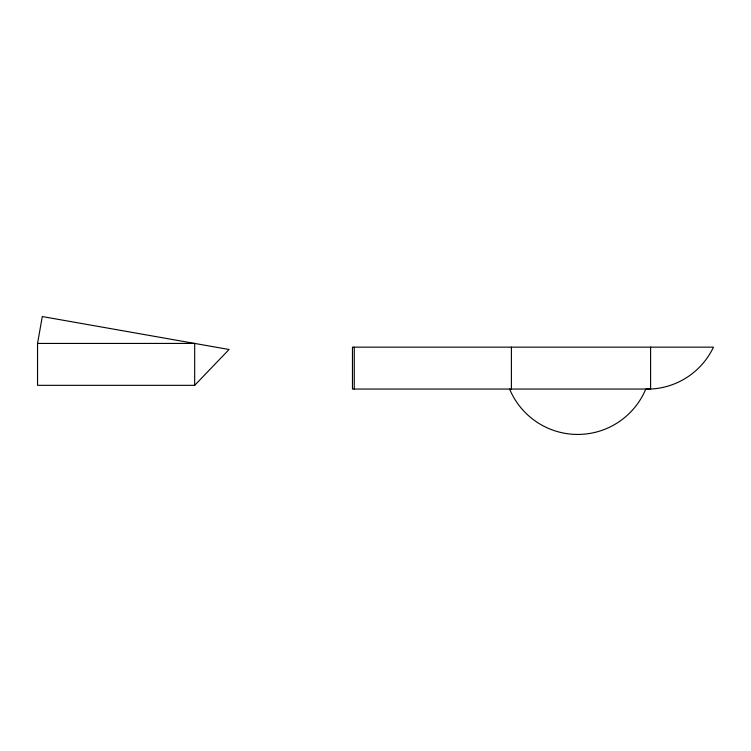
<?xml version="1.0" encoding="UTF-8"?>
<svg xmlns="http://www.w3.org/2000/svg" width="751" height="751" viewBox="0 0 751 751"><rect width="100%" height="100%" fill="white"/><g stroke="black" fill="none" stroke-linecap="round" stroke-linejoin="round"><path stroke-width="1.13" d="M37.55 343.432L42.291 316.556L229.064 349.497L194.678 385.329L37.55 385.329L37.55 343.432L194.678 343.432L194.678 385.329M650.601 389.046L352.472 389.046L352.472 347.15L713.45 347.15A73.326 73.326 0 0 1 650.601 389.046L650.601 347.15M511.403 347.15L511.403 389.046M354.265 347.15L354.265 389.046M509.6 389.046A73.767 73.767 0 0 0 645.785 389.046A73.326 73.326 0 0 0 650.178 388.708"/></g></svg>
